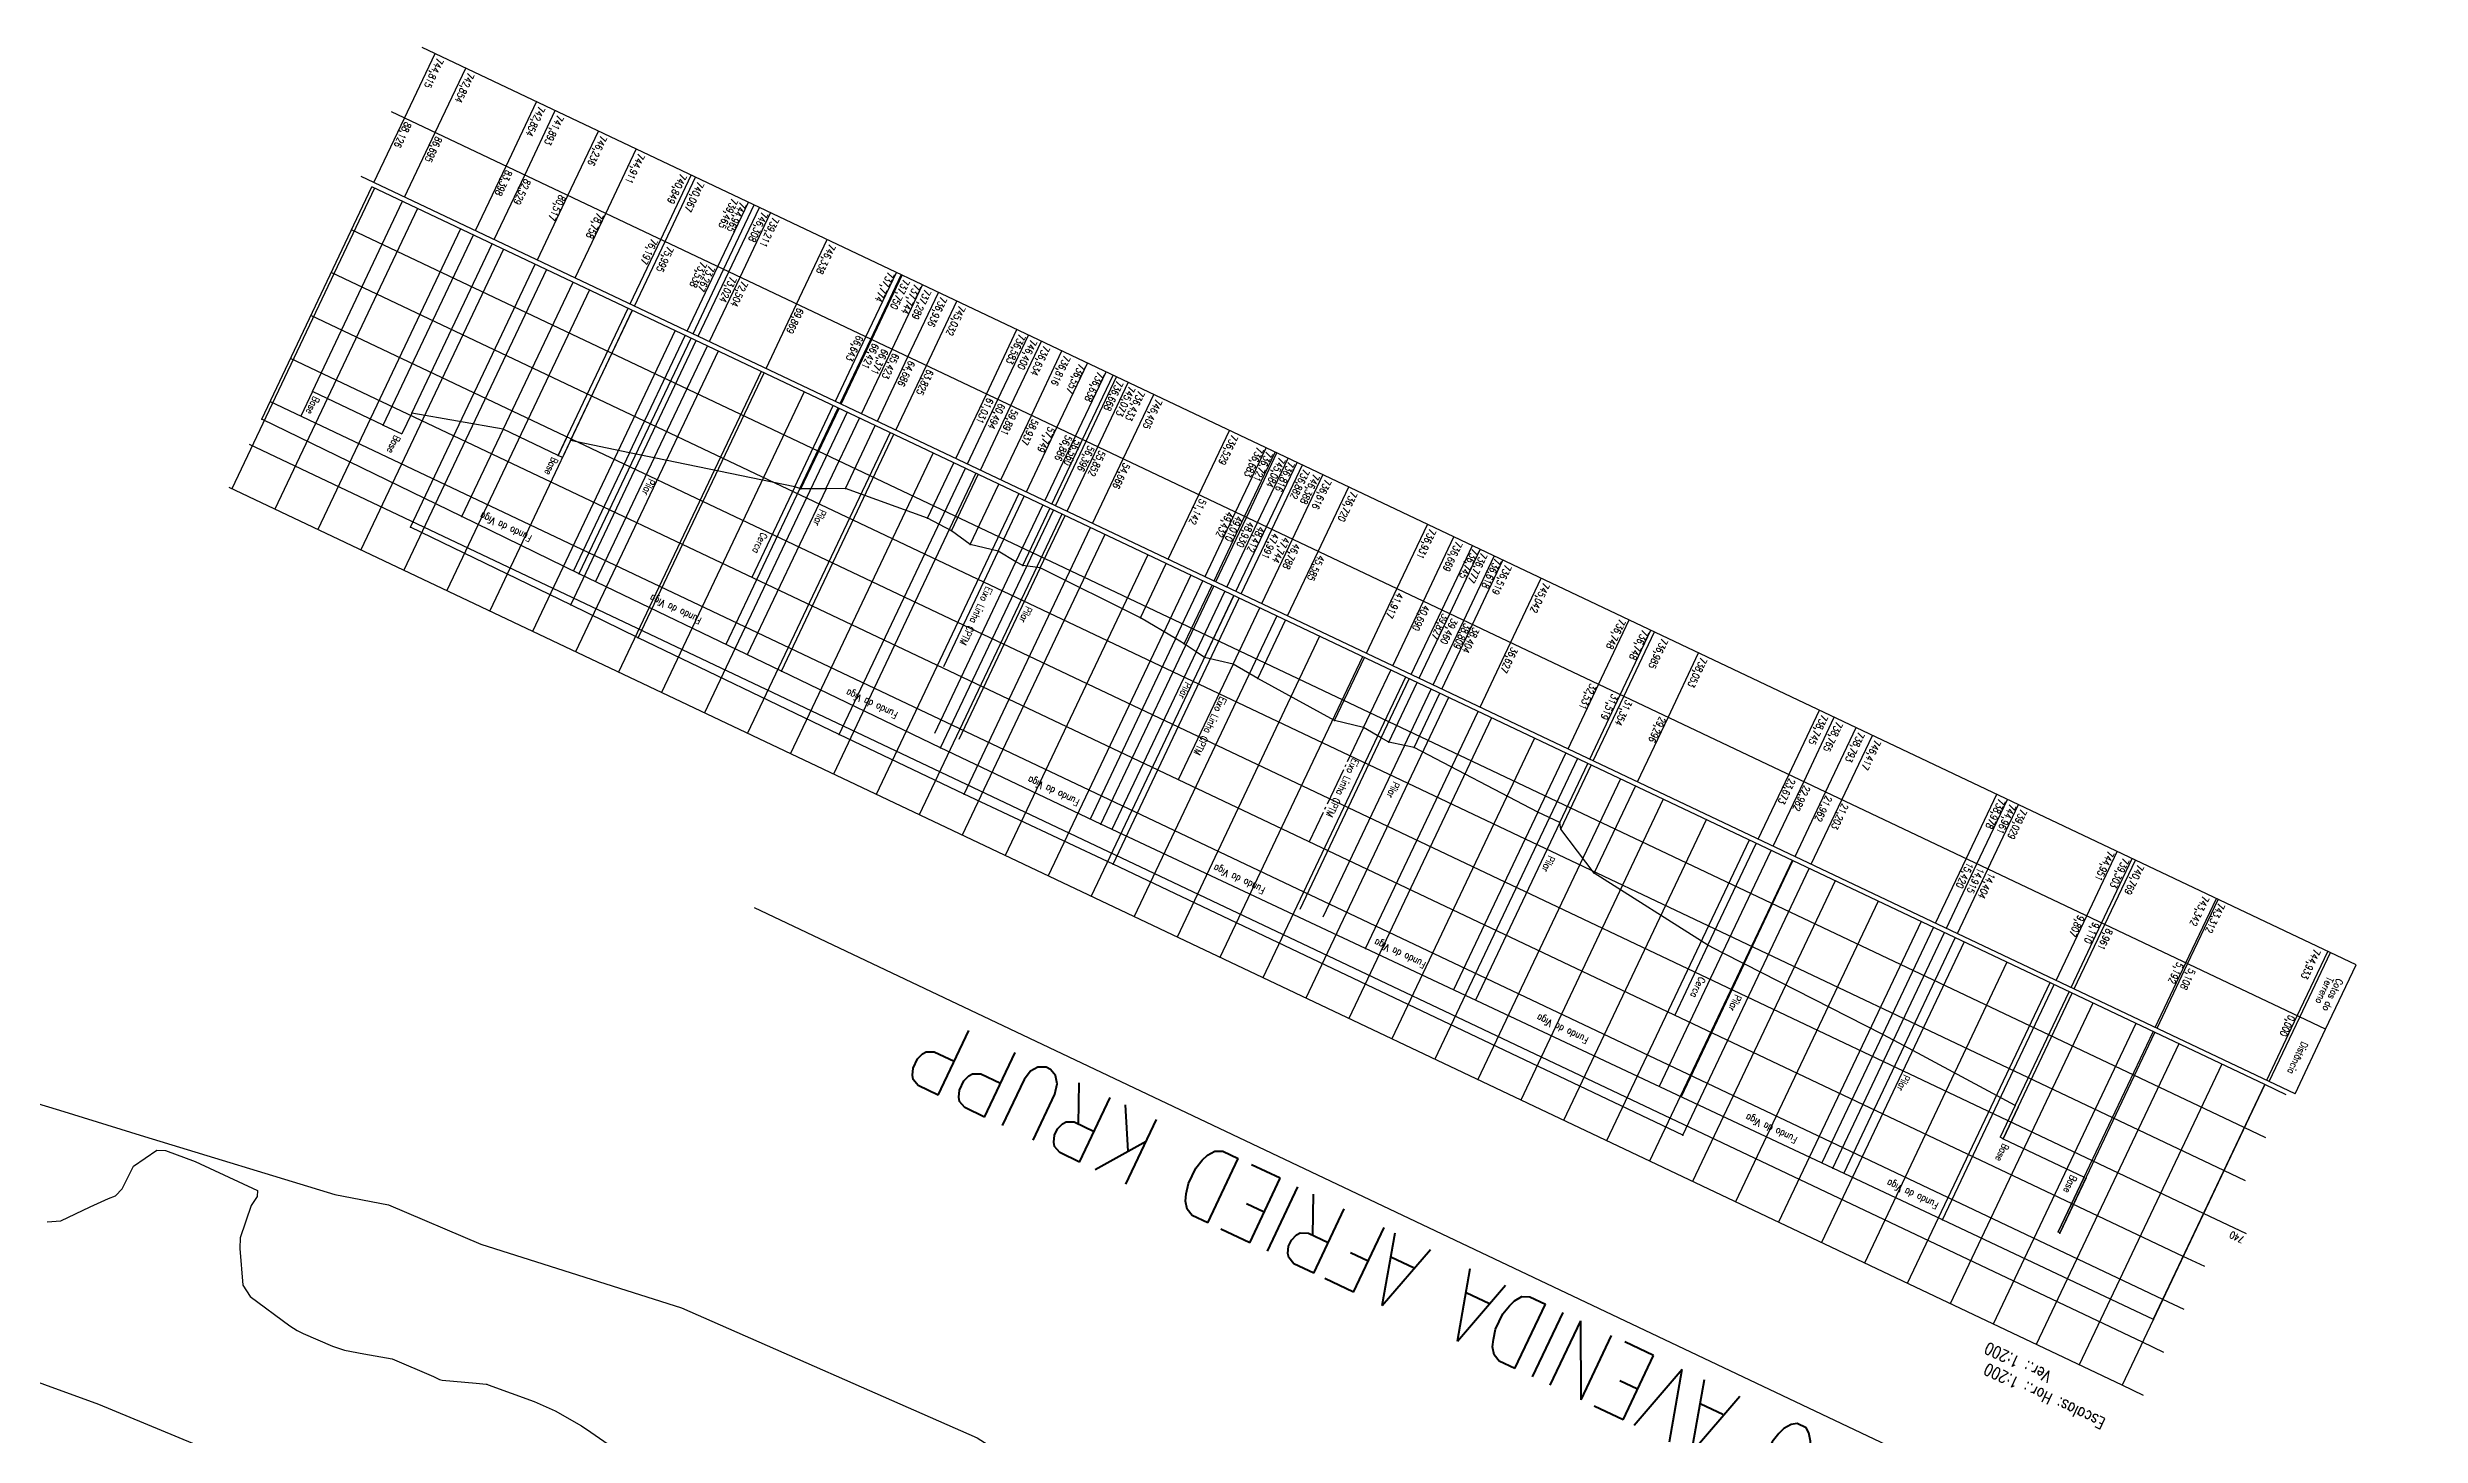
# Model space of a CAD drawing. Header units: metres. Extents: x 307586 to 320046, y 7427249 to 7434250.
# Drawn here: x 316677.3 to 316777.2, y 7433140 to 7433198.4 of the extents above; entities that cross this region are included whole.
import ezdxf

# ---------------------------------------------------------------- set-up
doc = ezdxf.new("R2010")
doc.units = ezdxf.units.M
doc.header["$MEASUREMENT"] = 0
for name, pattern in [('CERCA', [9.4, 8, -0.7, 0, -0.7]), ('CONTINUO', [0]), ('TRACEJADO', [8.7, 8, -0.7]), ('TRACO-PONTO', [1.88, 1.6, -0.14, 0, -0.14])]:
    doc.linetypes.add(name, pattern=pattern)
doc.layers.get('0').update_dxf_attribs({"color": 255})
for name, color, linetype in [('Area', 45, 'Continuous'), ('Curvas de Nivel 1m', 11, 'Continuous'), ('TEXTO', 45, 'Continuous'), ('TG', 45, 'Continuous'), ('Vias Primárias', 230, 'Continuous')]:
    doc.layers.add(name, color=color, linetype=linetype)
doc.styles.add('ROMANS', font='romans', dxfattribs={"height": 0.2})
doc.styles.get("Standard").update_dxf_attribs({"font": 'txt.shx'})

# ---------------------------------------------------------------- blocks, each defined once
blk = doc.blocks.new('SIMB_PONTO')
at = {"color": 0}
blk.add_point((0, 0), dxfattribs=at)
for tag in ['desc:', 'cota:', 'pto:']:
    blk.add_attdef(tag, (0, 0), '', height=1)
blk = doc.blocks.new('43A65A3BD582453D12CF50')
at = {"layer": 'TG', "color": 2, "linetype": 'CONTINUO', "flags": 128}
for points in [[(0.056, 166.7332), (1.056, 166.7332)], [(1.056, 152.7332), (1.056, 166.7332)], [(0.056, 164.7332), (1.056, 164.7332)], [(0.056, 162.7332), (1.056, 162.7332)], [(0.056, 160.7332), (1.056, 160.7332)], [(-0.944, 158.7332), (1.056, 158.7332)], [(0.056, 156.7332), (1.056, 156.7332)], [(0.056, 154.7332), (1.056, 154.7332)], [(0.056, 152.7332), (1.056, 152.7332)], [(1.056, 152.7332), (89.182, 152.7332)]]:
    blk.add_lwpolyline(points, dxfattribs=at)
at = {"layer": 'TG', "color": 1, "linetype": 'CONTINUO', "flags": 128}
for points in [[(1.056, 152.7332), (1.056, 166.7332)], [(1.056, 166.7332), (89.182, 166.7332)], [(3.056, 152.7332), (3.056, 166.7332)], [(5.056, 152.7332), (5.056, 166.7332)], [(7.056, 152.7332), (7.056, 166.7332)], [(9.056, 152.7332), (9.056, 166.7332)], [(11.056, 152.7332), (11.056, 166.7332)], [(13.056, 152.7332), (13.056, 166.7332)], [(15.056, 152.7332), (15.056, 166.7332)], [(17.056, 152.7332), (17.056, 166.7332)], [(19.056, 152.7332), (19.056, 166.7332)], [(21.056, 152.7332), (21.056, 166.7332)], [(23.056, 152.7332), (23.056, 166.7332)], [(25.056, 152.7332), (25.056, 166.7332)], [(27.056, 152.7332), (27.056, 166.7332)], [(29.056, 152.7332), (29.056, 166.7332)], [(31.056, 152.7332), (31.056, 166.7332)], [(33.056, 152.7332), (33.056, 166.7332)], [(35.056, 152.7332), (35.056, 166.7332)], [(37.056, 152.7332), (37.056, 166.7332)], [(39.056, 152.7332), (39.056, 166.7332)], [(41.056, 152.7332), (41.056, 166.7332)], [(43.056, 152.7332), (43.056, 166.7332)], [(45.056, 152.7332), (45.056, 166.7332)], [(47.056, 152.7332), (47.056, 166.7332)], [(49.056, 152.7332), (49.056, 166.7332)], [(51.056, 152.7332), (51.056, 166.7332)], [(53.056, 152.7332), (53.056, 166.7332)], [(55.056, 152.7332), (55.056, 166.7332)], [(57.056, 152.7332), (57.056, 166.7332)], [(59.056, 152.7332), (59.056, 166.7332)], [(61.056, 152.7332), (61.056, 166.7332)], [(63.056, 152.7332), (63.056, 166.7332)], [(65.056, 152.7332), (65.056, 166.7332)], [(67.056, 152.7332), (67.056, 166.7332)], [(69.056, 152.7332), (69.056, 166.7332)], [(71.056, 152.7332), (71.056, 166.7332)], [(73.056, 152.7332), (73.056, 166.7332)], [(75.056, 152.7332), (75.056, 166.7332)], [(77.056, 152.7332), (77.056, 166.7332)], [(79.056, 152.7332), (79.056, 166.7332)], [(81.056, 152.7332), (81.056, 166.7332)], [(83.056, 152.7332), (83.056, 166.7332)], [(85.056, 152.7332), (85.056, 166.7332)], [(87.056, 152.7332), (87.056, 166.7332)], [(89.056, 152.7332), (89.056, 166.7332)], [(1.056, 164.7332), (89.182, 164.7332)], [(22.259, 165.1499), (22.259, 152.7332)], [(48.8, 165.121), (48.8, 152.7332)], [(55.722, 165.1384), (55.722, 152.7332)], [(61.55, 165.1334), (61.55, 152.7332)], [(70.925, 165.0717), (70.925, 152.7332)], [(74.08, 165.0413), (74.08, 152.7332)], [(81.573, 164.9694), (81.573, 152.7332)], [(37.683, 163.7749), (37.683, 152.7332)], [(49.986, 163.8169), (49.986, 152.7332)], [(57.452, 163.8061), (57.452, 152.7332)], [(64.881, 163.7652), (64.881, 152.7332)], [(1.056, 163.6659), (1.056, 152.7332)], [(1.056, 162.7332), (89.182, 162.7332)], [(10.863, 163.6843), (10.863, 152.7332)], [(15.971, 163.6939), (15.971, 152.7332)], [(74.323, 163.6984), (74.323, 152.7332)], [(79.814, 163.6446), (79.814, 152.7332)], [(89.182, 163.5486), (89.182, 152.7332)], [(6.164, 162.0748), (6.164, 152.7332)], [(6.248, 162.0456), (6.248, 152.7332)], [(1.056, 160.7332), (89.182, 160.7332)], [(84.454, 161.5871), (84.454, 152.7332)], [(87.751, 161.5872), (87.751, 152.7332)], [(83.585, 160.6263), (83.585, 152.7332)], [(1.056, 158.7332), (89.182, 158.7332)], [(10.017, 159.5023), (10.017, 152.7332)], [(77.051, 158.8001), (77.051, 152.7332)], [(77.253, 159.5821), (77.253, 152.7332)], [(10.166, 158.0358), (10.166, 152.7332)], [(15.46, 157.7624), (15.46, 152.7332)], [(73.56, 157.9442), (73.56, 152.7332)], [(74.594, 158.1978), (74.594, 152.7332)], [(1.056, 156.7332), (89.182, 156.7332)], [(16.476, 157.7113), (16.476, 152.7332)], [(23.018, 157.5265), (23.018, 152.7332)], [(24.038, 157.4977), (24.038, 152.7332)], [(24.729, 157.4782), (24.729, 152.7332)], [(30.352, 156.7862), (30.352, 152.7332)], [(66.479, 156.0222), (66.479, 152.7332)], [(67.427, 156.4772), (67.427, 152.7332)], [(67.477, 156.4832), (67.477, 152.7332)], [(67.699, 156.5072), (67.699, 152.7332)], [(1.056, 154.7332), (89.182, 154.7332)], [(32.41, 155.7182), (32.41, 152.7332)], [(32.575, 155.4812), (32.575, 152.7332)], [(33.587, 155.4812), (33.587, 152.7332)], [(39.46, 155.2522), (39.46, 152.7332)], [(39.865, 155.3511), (39.865, 152.7332)], [(40.516, 155.5102), (40.516, 152.7332)], [(40.883, 155.478), (40.883, 152.7332)], [(41.746, 155.4022), (41.746, 152.7332)], [(42.973, 155.6642), (42.973, 152.7332)], [(46.641, 155.4532), (46.641, 152.7332)], [(47.844, 155.3492), (47.844, 152.7332)], [(49.047, 155.6152), (49.047, 152.7332)], [(49.468, 155.5487), (49.468, 152.7332)], [(50.066, 155.4542), (50.066, 152.7332)], [(50.488, 155.4162), (50.488, 152.7332)], [(52.198, 155.2622), (52.198, 152.7332)], [(56.908, 155.1662), (56.908, 152.7332)], [(57.616, 155.4012), (57.616, 152.7332)], [(57.942, 155.3708), (57.942, 152.7332)], [(58.805, 155.2902), (58.805, 152.7332)], [(59.993, 155.5492), (59.993, 152.7332)], [(60.947, 155.3672), (60.947, 152.7332)], [(62.087, 155.3162), (62.087, 152.7332)], [(65.742, 155.6692), (65.742, 152.7332)]]:
    blk.add_lwpolyline(points, dxfattribs=at)
at = {"layer": 'TG', "color": 3, "linetype": 'CONTINUO', "flags": 128}
for points in [[(6.164, 162.0748), (6.248, 162.0456)], [(74.594, 158.1978), (77.051, 158.8001)], [(10.166, 158.0358), (15.46, 157.7624)], [(67.699, 156.5072), (73.56, 157.9442)], [(73.56, 157.9442), (74.594, 158.1978)], [(16.476, 157.7113), (23.018, 157.5265)], [(23.018, 157.5265), (24.038, 157.4977)], [(24.038, 157.4977), (24.729, 157.4782)], [(24.729, 157.4782), (30.352, 156.7862)], [(30.352, 156.7862), (32.41, 155.7182)], [(65.742, 155.6692), (66.479, 156.0222)], [(66.479, 156.0222), (67.427, 156.4772)], [(67.427, 156.4772), (67.477, 156.4832)], [(67.477, 156.4832), (67.699, 156.5072)], [(32.41, 155.7182), (32.575, 155.4812)], [(32.575, 155.4812), (33.587, 155.4812)], [(33.587, 155.4812), (39.46, 155.2522)], [(39.46, 155.2522), (39.865, 155.3511)], [(39.865, 155.3511), (40.516, 155.5102)], [(40.516, 155.5102), (40.883, 155.478)], [(40.883, 155.478), (41.746, 155.4022)], [(41.746, 155.4022), (42.973, 155.6642)], [(42.973, 155.6642), (46.641, 155.4532)], [(46.641, 155.4532), (47.844, 155.3492)], [(47.844, 155.3492), (49.047, 155.6152)], [(49.047, 155.6152), (49.468, 155.5487)], [(49.468, 155.5487), (50.066, 155.4542)], [(50.066, 155.4542), (50.488, 155.4162)], [(50.488, 155.4162), (52.198, 155.2622)], [(52.198, 155.2622), (56.908, 155.1662)], [(57.616, 155.4012), (57.942, 155.3708)], [(57.942, 155.3708), (58.805, 155.2902)], [(58.805, 155.2902), (59.993, 155.5492)], [(59.993, 155.5492), (60.947, 155.3672)], [(60.947, 155.3672), (62.087, 155.3162)], [(62.087, 155.3162), (65.742, 155.6692)]]:
    blk.add_lwpolyline(points, dxfattribs=at)
at = {"layer": 'TG', "color": 4, "linetype": 'CONTINUO', "flags": 128}
blk.add_lwpolyline([(84.454, 161.5871), (87.751, 161.5872)], dxfattribs=at)
at = {"layer": 'TG', "color": 2, "style": 'ROMANS', "width": 0.8}
blk.add_text('740', height=0.3, dxfattribs=at).set_placement((-0.944, 158.8895))

msp = doc.modelspace()

# ---------------------------------------------------------------- linework, layer by layer
at = {"layer": 'Area'}
msp.add_polyline3d([(316672.927, 7433155.165, 734.257), (316677.847, 7433153.68, 740.217), (316681.42, 7433152.573, 740.467), (316689.423, 7433150.129, 738.925), (316691.681, 7433149.698, 739.717), (316695.571, 7433148.047, 736.178), (316704.011, 7433145.365, 746.188), (316716.45, 7433139.906, 747.982), (316719.108, 7433138.203, 746.963), (316722.786, 7433136.315, 739.641), (316735.797, 7433129.654, 736.612), (316738.378, 7433128.238, 737.131), (316744.779, 7433125.369, 739.789), (316746.422, 7433124.766, 736.739), (316753.86, 7433121.893, 738.828), (316755.508, 7433121.36, 735.659), (316762.317, 7433118.033, 740.562), (316763.962, 7433117.012, 738.752), (316769.428, 7433114.589, 734.131), (316774.598, 7433112.039, 734.711), (316780.124, 7433109.551, 734.441)], dxfattribs=at)
at = {"layer": 'Curvas de Nivel 1m', "elevation": 734, "flags": 128}
msp.add_lwpolyline([(316677.331, 7433148.983), (316677.899, 7433149.029), (316679.135, 7433149.621), (316679.909, 7433149.968), (316680.203, 7433150.084), (316680.485, 7433150.374), (316680.963, 7433151.334), (316681.938, 7433152.006), (316682.303, 7433151.991), (316683.558, 7433151.526), (316686.177, 7433150.307), (316686.164, 7433150.053), (316685.906, 7433149.667), (316685.444, 7433148.317), (316685.428, 7433147.857), (316685.552, 7433146.315), (316685.866, 7433145.84), (316687.53, 7433144.611), (316687.845, 7433144.416), (316688.092, 7433144.286), (316689.323, 7433143.753), (316689.836, 7433143.594), (316690.646, 7433143.44), (316691.833, 7433143.223), (316693.572, 7433142.476), (316693.824, 7433142.357), (316693.937, 7433142.331), (316695.373, 7433142.197), (316695.789, 7433142.157), (316695.823, 7433142.154), (316695.877, 7433142.135), (316697.815, 7433141.426), (316698.689, 7433141.034), (316699.806, 7433140.402), (316700.195, 7433140.136), (316701.787, 7433139.029)], dxfattribs=at)
at = {"layer": 'TEXTO'}
msp.add_line((316764.977, 7433134.728), (316707.078, 7433162.19), dxfattribs=at)
at = {"layer": 'TG', "linetype": 'CONTINUO', "flags": 128}
for points in [[(316692.356, 7433195.417), (316693.642, 7433198.127)], [(316774.458, 7433159.795), (316693.099, 7433198.385)], [(316693.649, 7433194.804), (316694.935, 7433197.514)], [(316773.172, 7433157.085), (316691.814, 7433195.674)], [(316696.628, 7433193.391), (316697.913, 7433196.101)], [(316697.413, 7433193.018), (316698.699, 7433195.729)], [(316691.07, 7433192.706), (316692.356, 7433195.417)], [(316692.363, 7433192.093), (316693.649, 7433194.804)], [(316699.231, 7433192.156), (316700.516, 7433194.867)], [(316700.82, 7433191.402), (316702.106, 7433194.113)], [(316771.886, 7433154.374), (316690.528, 7433192.963)], [(316695.342, 7433190.68), (316696.628, 7433193.391)], [(316696.127, 7433190.308), (316697.413, 7433193.018)], [(316703.134, 7433190.305), (316704.42, 7433193.015)], [(316703.317, 7433190.218), (316704.602, 7433192.929)], [(316697.945, 7433189.445), (316699.231, 7433192.156)], [(316705.536, 7433189.165), (316706.822, 7433191.876)], [(316705.781, 7433189.049), (316707.067, 7433191.76)], [(316706.001, 7433188.945), (316707.287, 7433191.655)], [(316699.534, 7433188.692), (316700.82, 7433191.402)], [(316706.471, 7433188.722), (316707.756, 7433191.433)], [(316701.848, 7433187.594), (316703.134, 7433190.305)], [(316702.031, 7433187.508), (316703.317, 7433190.218)], [(316708.851, 7433187.593), (316710.137, 7433190.303)], [(316704.251, 7433186.455), (316705.536, 7433189.165)], [(316704.496, 7433186.338), (316705.781, 7433189.049)], [(316704.715, 7433186.234), (316706.001, 7433188.945)], [(316705.185, 7433186.011), (316706.471, 7433188.722)], [(316711.766, 7433186.21), (316713.052, 7433188.921)], [(316711.967, 7433186.115), (316713.252, 7433188.826)], [(316712.012, 7433186.094), (316713.298, 7433188.804)], [(316712.869, 7433185.687), (316714.154, 7433188.398)], [(316713.534, 7433185.372), (316714.82, 7433188.082)], [(316714.312, 7433185.003), (316715.598, 7433187.713)], [(316707.566, 7433184.882), (316708.851, 7433187.593)], [(316710.481, 7433183.5), (316711.766, 7433186.21)], [(316710.681, 7433183.405), (316711.967, 7433186.115)], [(316710.726, 7433183.383), (316712.012, 7433186.094)], [(316711.583, 7433182.977), (316712.869, 7433185.687)], [(316716.837, 7433183.805), (316718.122, 7433186.516)], [(316717.322, 7433183.575), (316718.608, 7433186.286)], [(316717.867, 7433183.317), (316719.152, 7433186.027)], [(316712.249, 7433182.661), (316713.534, 7433185.372)], [(316713.027, 7433182.292), (316714.312, 7433185.003)], [(316718.729, 7433182.908), (316720.014, 7433185.618)], [(316719.802, 7433182.399), (316721.088, 7433185.109)], [(316720.582, 7433182.029), (316721.867, 7433184.739)], [(316688.483, 7433183.913), (316687.992, 7433182.877)], [(316715.551, 7433181.095), (316716.837, 7433183.805)], [(316720.876, 7433181.889), (316722.162, 7433184.6)], [(316721.025, 7433181.819), (316722.31, 7433184.529)], [(316721.516, 7433181.586), (316722.802, 7433184.296)], [(316722.588, 7433181.078), (316723.873, 7433183.788)], [(316765.923, 7433144.881), (316757.054, 7433149.067), (316752.435, 7433151.248), (316732.783, 7433160.479), (316721.649, 7433165.714), (316714.908, 7433168.923), (316708.213, 7433172.144), (316699.711, 7433176.25), (316694.773, 7433178.652), (316686.35, 7433182.754)], [(316692.659, 7433182.995), (316692.247, 7433182.127)], [(316696.514, 7433182.323), (316692.659, 7433182.995)], [(316716.036, 7433180.865), (316717.322, 7433183.575)], [(316716.581, 7433180.606), (316717.867, 7433183.317)], [(316717.443, 7433180.197), (316718.729, 7433182.908)], [(316691.462, 7433182.5), (316692.247, 7433182.127)], [(316698.828, 7433181.225), (316696.514, 7433182.323)], [(316699.163, 7433181.932), (316698.828, 7433181.225)], [(316699.345, 7433181.845), (316699.01, 7433181.139)], [(316718.516, 7433179.688), (316719.802, 7433182.399)], [(316719.296, 7433179.318), (316720.582, 7433182.029)], [(316719.591, 7433179.179), (316720.876, 7433181.889)], [(316719.739, 7433179.108), (316721.025, 7433181.819)], [(316725.772, 7433179.567), (316727.057, 7433182.278)], [(316699.01, 7433181.139), (316698.828, 7433181.225)], [(316720.23, 7433178.875), (316721.516, 7433181.586)], [(316721.302, 7433178.367), (316722.588, 7433181.078)], [(316727.317, 7433178.834), (316728.602, 7433181.545)], [(316727.698, 7433178.654), (316728.984, 7433181.364)], [(316727.77, 7433178.619), (316729.056, 7433181.33)], [(316728.238, 7433178.397), (316729.524, 7433181.108)], [(316728.619, 7433178.217), (316729.904, 7433180.927)], [(316728.842, 7433178.111), (316730.127, 7433180.822)], [(316708.988, 7433179.836), (316705.876, 7433173.273)], [(316710.088, 7433179.825), (316706.774, 7433172.839)], [(316729.706, 7433177.701), (316730.991, 7433180.412)], [(316730.792, 7433177.186), (316732.078, 7433179.896)], [(316724.486, 7433176.857), (316725.772, 7433179.567)], [(316726.031, 7433176.124), (316727.317, 7433178.834)], [(316726.412, 7433175.943), (316727.698, 7433178.654)], [(316746.129, 7433152.627), (316722.162, 7433164.027), (316715.9, 7433166.978), (316710.636, 7433169.48), (316702.192, 7433173.553), (316699.355, 7433174.933), (316692.616, 7433178.209)], [(316726.485, 7433175.909), (316727.77, 7433178.619)], [(316726.953, 7433175.687), (316728.238, 7433178.397)], [(316727.333, 7433175.506), (316728.619, 7433178.217)], [(316727.556, 7433175.401), (316728.842, 7433178.111)], [(316728.42, 7433174.991), (316729.706, 7433177.701)], [(316734.107, 7433175.614), (316735.392, 7433178.324)], [(316735.215, 7433175.088), (316736.501, 7433177.799)], [(316729.507, 7433174.475), (316730.792, 7433177.186)], [(316735.995, 7433174.718), (316737.281, 7433177.429)], [(316736.327, 7433174.561), (316737.612, 7433177.272)], [(316736.915, 7433174.282), (316738.2, 7433176.993)], [(316737.281, 7433174.108), (316738.566, 7433176.819)], [(316719.102, 7433176.496), (316718.362, 7433176.587)], [(316738.886, 7433173.347), (316740.172, 7433176.057)], [(316732.821, 7433172.903), (316734.107, 7433175.614)], [(316733.93, 7433172.378), (316735.215, 7433175.088)], [(316734.709, 7433172.008), (316735.995, 7433174.718)], [(316735.041, 7433171.85), (316736.327, 7433174.561)], [(316735.629, 7433171.571), (316736.915, 7433174.282)], [(316735.995, 7433171.398), (316737.281, 7433174.108)], [(316742.587, 7433171.592), (316743.873, 7433174.302)], [(316743.501, 7433171.158), (316744.787, 7433173.868)], [(316743.65, 7433171.087), (316744.936, 7433173.798)], [(316724.779, 7433173.485), (316721.195, 7433165.929)], [(316725.66, 7433172.962), (316722.118, 7433165.493)], [(316737.601, 7433170.636), (316738.886, 7433173.347)], [(316745.51, 7433170.205), (316746.796, 7433172.916)], [(316741.301, 7433168.881), (316742.587, 7433171.592)], [(316742.216, 7433168.447), (316743.501, 7433171.158)], [(316742.365, 7433168.377), (316743.65, 7433171.087)], [(316744.224, 7433167.495), (316745.51, 7433170.205)], [(316750.59, 7433167.795), (316751.876, 7433170.506)], [(316751.215, 7433167.499), (316752.5, 7433170.21)], [(316752.136, 7433167.062), (316753.422, 7433169.773)], [(316752.822, 7433166.737), (316754.108, 7433169.447)], [(316749.305, 7433165.085), (316750.59, 7433167.795)], [(316749.929, 7433164.789), (316751.215, 7433167.499)], [(316750.851, 7433164.352), (316752.136, 7433167.062)], [(316751.536, 7433164.026), (316752.822, 7433166.737)], [(316758.047, 7433164.259), (316759.333, 7433166.969)], [(316758.503, 7433164.042), (316759.789, 7433166.753)], [(316740.038, 7433166.217), (316736.49, 7433158.738)], [(316740.952, 7433165.784), (316737.406, 7433158.307)], [(316758.965, 7433163.823), (316760.251, 7433166.534)], [(316756.761, 7433161.548), (316758.047, 7433164.259)], [(316757.218, 7433161.332), (316758.503, 7433164.042)], [(316757.679, 7433161.113), (316758.965, 7433163.823)], [(316763.119, 7433161.853), (316764.404, 7433164.564)], [(316763.748, 7433161.554), (316765.034, 7433164.265)], [(316763.883, 7433161.491), (316765.169, 7433164.201)], [(316761.833, 7433159.143), (316763.119, 7433161.853)], [(316767.288, 7433159.875), (316768.574, 7433162.586)], [(316767.364, 7433159.839), (316768.65, 7433162.55)], [(316762.463, 7433158.844), (316763.748, 7433161.554)], [(316762.597, 7433158.78), (316763.883, 7433161.491)], [(316766.003, 7433157.165), (316767.288, 7433159.875)], [(316766.079, 7433157.129), (316767.364, 7433159.839)], [(316771.979, 7433157.65), (316773.265, 7433160.361)], [(316772.088, 7433157.599), (316773.373, 7433160.309)], [(316773.172, 7433157.085), (316774.458, 7433159.795)], [(316754.542, 7433156.87), (316751.978, 7433151.462)], [(316755.438, 7433156.388), (316754.542, 7433156.87)], [(316770.694, 7433154.94), (316771.979, 7433157.65)], [(316770.802, 7433154.888), (316772.088, 7433157.599)], [(316771.886, 7433154.374), (316773.172, 7433157.085)], [(316755.438, 7433156.388), (316752.897, 7433151.03)], [(316760.104, 7433153.872), (316759.476, 7433152.547)], [(316760.239, 7433153.808), (316759.611, 7433152.483)], [(316759.611, 7433152.483), (316759.476, 7433152.547)], [(316759.611, 7433152.483), (316763.016, 7433150.868)], [(316763.016, 7433150.868), (316761.926, 7433148.57)], [(316763.092, 7433150.832), (316761.989, 7433148.508)]]:
    msp.add_lwpolyline(points, dxfattribs=at)
at = {"layer": 'TG', "linetype": 'TRACEJADO', "flags": 128}
for points in [[(316701.823, 7433181.337), (316699.467, 7433176.369)], [(316702.866, 7433181.123), (316700.398, 7433175.919)], [(316718.08, 7433176.755), (316714.466, 7433169.136)], [(316717.335, 7433177.197), (316715.028, 7433172.333)], [(316719.102, 7433176.496), (316715.399, 7433168.689)], [(316727.213, 7433172.447), (316724.906, 7433167.582)], [(316733.447, 7433169.347), (316729.887, 7433161.841)], [(316734.421, 7433169.025), (316730.808, 7433161.408)], [(316747.801, 7433160.303), (316745.133, 7433154.678)], [(316748.711, 7433159.84), (316746.056, 7433154.244)]]:
    msp.add_lwpolyline(points, dxfattribs=at)
at = {"layer": 'TG', "linetype": 'CERCA', "flags": 128}
for points in [[(316708.777, 7433179.909), (316706.966, 7433176.091)], [(316747.186, 7433160.617), (316745.791, 7433157.676)]]:
    msp.add_lwpolyline(points, dxfattribs=at)
at = {"layer": 'TG', "linetype": 'TRACO-PONTO', "flags": 128}
msp.add_lwpolyline([(316732.7, 7433169.785), (316730.415, 7433164.969)], dxfattribs=at)
at = {"layer": 'Vias Primárias', "elevation": 734.414}
msp.add_lwpolyline([(316352.56, 7433166.639), (316378.58, 7433170.981), (316402.939, 7433174.361), (316426.989, 7433176.921), (316453.641, 7433178.83), (316484.063, 7433179.7), (316511.583, 7433178.659), (316523.933, 7433177.843), (316543.984, 7433174.573), (316569.571, 7433169.66), (316602.954, 7433162.825), (316632.982, 7433155.875), (316655.098, 7433150.186), (316679.483, 7433141.311), (316692.672, 7433135.854), (316709.555, 7433127.6), (316724.616, 7433119.381), (316736.772, 7433112.026), (316749.712, 7433103.798), (316769.904, 7433090.117), (316785.338, 7433079.212), (316813.392, 7433057.447)], dxfattribs=at)
msp.add_lwpolyline([(316352.56, 7433166.639), (316378.58, 7433170.981), (316402.939, 7433174.361), (316426.989, 7433176.921), (316453.641, 7433178.83), (316484.063, 7433179.7), (316511.583, 7433178.659), (316523.933, 7433177.843), (316543.984, 7433174.573), (316569.571, 7433169.66), (316602.954, 7433162.825), (316632.982, 7433155.875), (316655.098, 7433150.186), (316679.483, 7433141.311), (316692.672, 7433135.854), (316709.555, 7433127.6), (316724.616, 7433119.381), (316736.772, 7433112.026), (316749.712, 7433103.798), (316769.904, 7433090.117), (316785.338, 7433079.212), (316813.392, 7433057.447)], dxfattribs=at)

# ---------------------------------------------------------------- block references
at = {"layer": 'TG', "rotation": 154.6243553620878}
msp.add_blockref('43A65A3BD582453D12CF50', (316837.016, 7433292.304), dxfattribs=at)
at = {"layer": 'TG', "xscale": 0.2, "yscale": 0.2, "zscale": 0.2, "rotation": 154.6243553620878}
for p in [(316688.483, 7433183.913), (316686.35, 7433182.754), (316692.659, 7433182.995), (316691.462, 7433182.5), (316696.514, 7433182.323), (316696.514, 7433182.323), (316699.345, 7433181.845), (316698.828, 7433181.225), (316701.823, 7433181.337), (316702.866, 7433181.123), (316708.777, 7433179.909), (316708.988, 7433179.836), (316709.036, 7433179.82), (316710.088, 7433179.825), (316710.905, 7433179.828), (316694.773, 7433178.652), (316692.616, 7433178.209), (316714.358, 7433178.58), (316715.367, 7433178.046), (316716.151, 7433177.472), (316717.335, 7433177.197), (316718.08, 7433176.755), (316699.711, 7433176.25), (316718.362, 7433176.587), (316719.102, 7433176.496), (316699.355, 7433174.933), (316723.316, 7433174.391), (316702.192, 7433173.553), (316724.795, 7433173.519), (316725.16, 7433173.304), (316725.66, 7433172.962), (316726.012, 7433172.722), (316708.213, 7433172.144), (316727.213, 7433172.447), (316728.255, 7433171.837), (316731.479, 7433170.074), (316732.7, 7433169.785), (316710.636, 7433169.48), (316714.908, 7433168.923), (316733.447, 7433169.347), (316733.765, 7433169.161), (316734.421, 7433169.025), (316734.83, 7433168.941), (316715.9, 7433166.978), (316721.649, 7433165.714), (316740.038, 7433166.217), (316740.952, 7433165.784), (316741, 7433165.499), (316722.162, 7433164.027), (316742.402, 7433163.652), (316732.783, 7433160.479), (316747.186, 7433160.617), (316747.801, 7433160.303), (316748.711, 7433159.84), (316754.542, 7433156.87), (316755.438, 7433156.388), (316760.104, 7433153.872), (316746.129, 7433152.627), (316759.611, 7433152.483), (316752.435, 7433151.248), (316757.054, 7433149.067), (316761.926, 7433148.57), (316761.989, 7433148.508), (316765.923, 7433144.881)]:
    msp.add_blockref('SIMB_PONTO', p, dxfattribs=at)

# ---------------------------------------------------------------- texts
at = {"layer": 'TG', "style": 'ROMANS', "width": 0.8}
for s, height, rotation, p in [('744,815', 0.3, 244.62436, (316693.74, 7433197.97)), ('742,854', 0.3, 244.62436, (316695.033, 7433197.357)), ('742,854', 0.3, 244.62436, (316698.012, 7433195.944)), ('88,126', 0.3, 244.62436, (316692.388, 7433195.281)), ('741,893', 0.3, 244.62436, (316698.797, 7433195.571)), ('746,236', 0.3, 244.62436, (316700.615, 7433194.709)), ('86,695', 0.3, 244.62436, (316693.681, 7433194.668)), ('744,911', 0.3, 244.62436, (316702.204, 7433193.955)), ('83,398', 0.3, 244.62436, (316696.629, 7433193.254)), ('82,529', 0.3, 244.62436, (316697.414, 7433192.882)), ('740,849', 0.3, 244.62436, (316703.97, 7433193.104)), ('740,067', 0.3, 244.62436, (316704.7, 7433192.771)), ('80,517', 0.3, 244.62436, (316698.877, 7433192.213)), ('739,465', 0.3, 244.62436, (316706.128, 7433192.062)), ('744,965', 0.3, 244.62436, (316706.478, 7433191.914)), ('78,758', 0.3, 244.62436, (316700.467, 7433191.459)), ('746,308', 0.3, 244.62436, (316707.385, 7433191.498)), ('739,211', 0.3, 244.62436, (316707.855, 7433191.275)), ('76,197', 0.3, 244.62436, (316702.754, 7433190.372)), ('75,995', 0.3, 244.62436, (316703.421, 7433190.044)), ('746,338', 0.3, 244.62436, (316710.235, 7433190.146)), ('73,538', 0.3, 244.62436, (316704.824, 7433189.399)), ('73,267', 0.3, 244.62436, (316705.16, 7433189.233)), ('73,024', 0.3, 244.62436, (316706.066, 7433188.774)), ('737,774', 0.3, 244.62436, (316712.701, 7433188.975)), ('72,504', 0.3, 244.62436, (316706.544, 7433188.584)), ('737,750', 0.3, 244.62436, (316713.351, 7433188.668)), ('737,744', 0.3, 244.62436, (316713.812, 7433188.462)), ('737,289', 0.3, 244.62436, (316714.252, 7433188.241)), ('736,936', 0.3, 244.62436, (316714.918, 7433187.925)), ('69,869', 0.3, 244.62436, (316708.892, 7433187.458)), ('745,032', 0.3, 244.62436, (316715.696, 7433187.556)), ('66,643', 0.3, 244.62436, (316711.392, 7433186.3)), ('66,421', 0.3, 244.62436, (316712.061, 7433185.97)), ('66,371', 0.3, 244.62436, (316712.452, 7433185.731)), ('736,583', 0.3, 244.62436, (316718.221, 7433186.358)), ('746,400', 0.3, 244.62436, (316718.706, 7433186.128)), ('736,634', 0.3, 244.62436, (316719.251, 7433185.87)), ('65,423', 0.3, 244.62436, (316712.909, 7433185.553)), ('64,686', 0.3, 244.62436, (316713.575, 7433185.238)), ('63,825', 0.3, 244.62436, (316714.353, 7433184.869)), ('736,816', 0.3, 244.62436, (316720.113, 7433185.461)), ('736,557', 0.3, 244.62436, (316720.743, 7433185.12)), ('736,638', 0.3, 244.62436, (316721.528, 7433184.776)), ('Base', 0.3, 244.62436, (316688.533, 7433183.74, 741.361)), ('736,668', 0.3, 244.62436, (316722.33, 7433184.396)), ('745,073', 0.3, 244.62436, (316722.841, 7433184.165)), ('736,433', 0.3, 244.62436, (316723.237, 7433183.977)), ('61,031', 0.3, 244.62436, (316716.877, 7433183.671)), ('60,494', 0.3, 244.62436, (316717.363, 7433183.441)), ('59,891', 0.3, 244.62436, (316717.907, 7433183.183)), ('58,937', 0.3, 244.62436, (316718.769, 7433182.774)), ('746,405', 0.3, 244.62436, (316723.972, 7433183.631)), ('Base', 0.3, 244.62436, (316691.937, 7433182.096, 741.361)), ('57,749', 0.3, 244.62436, (316719.449, 7433182.456)), ('56,886', 0.3, 244.62436, (316720.178, 7433182.102)), ('56,560', 0.3, 244.62436, (316720.56, 7433181.899)), ('736,529', 0.3, 244.62436, (316727.156, 7433182.121)), ('Base', 0.3, 244.62436, (316698.564, 7433181.18, 741.361)), ('56,396', 0.3, 244.62436, (316721.125, 7433181.66)), ('55,852', 0.3, 244.62436, (316721.587, 7433181.455)), ('54,666', 0.3, 244.62436, (316722.614, 7433180.931)), ('736,683', 0.3, 244.62436, (316728.233, 7433181.602)), ('736,721', 0.3, 244.62436, (316728.614, 7433181.421)), ('745,084', 0.3, 244.62436, (316729.154, 7433181.173)), ('736,816', 0.3, 244.62436, (316729.543, 7433180.996)), ('Pilar', 0.3, 244.62436, (316702.639, 7433180.275, 740.408)), ('736,882', 0.3, 244.62436, (316730.175, 7433180.683)), ('746,388', 0.3, 244.62436, (316730.593, 7433180.471)), ('736,616', 0.3, 244.62436, (316731.09, 7433180.255)), ('736,720', 0.3, 244.62436, (316732.176, 7433179.739)), ('Fundo da Viga', 0.3, 154.74972, (316697.734, 7433177.839, 741.631)), ('Pilar', 0.3, 244.62436, (316709.837, 7433178.986, 740.408)), ('51,142', 0.3, 244.62436, (316725.824, 7433179.426)), ('49,432', 0.3, 244.62436, (316726.963, 7433178.891)), ('Cerca', 0.3, 244.62436, (316707.371, 7433178.009, 740.528)), ('49,010', 0.3, 244.62436, (316727.345, 7433178.711)), ('48,930', 0.3, 244.62436, (316727.834, 7433178.465)), ('48,412', 0.3, 244.62436, (316728.275, 7433178.26)), ('47,991', 0.3, 244.62436, (316728.883, 7433177.987)), ('47,744', 0.3, 244.62436, (316729.324, 7433177.811)), ('736,931', 0.3, 244.62436, (316735.491, 7433178.167)), ('46,788', 0.3, 244.62436, (316729.771, 7433177.553)), ('45,585', 0.3, 244.62436, (316730.797, 7433177.057)), ('736,669', 0.3, 244.62436, (316736.599, 7433177.641)), ('736,745', 0.3, 244.62436, (316737.283, 7433177.328)), ('736,777', 0.3, 244.62436, (316737.648, 7433177.161)), ('736,618', 0.3, 244.62436, (316738.231, 7433176.919)), ('Eixo Linha CPTM', 0.3, 244.62436, (316716.835, 7433175.74, 739.235)), ('736,519', 0.3, 244.62436, (316738.665, 7433176.662)), ('745,042', 0.3, 244.62436, (316740.27, 7433175.9)), ('Fundo da Viga', 0.3, 154.74972, (316704.875, 7433174.379, 741.631)), ('Pilar', 0.3, 244.62436, (316718.507, 7433174.911, 740.408)), ('41,917', 0.3, 244.62436, (316734.112, 7433175.485)), ('40,690', 0.3, 244.62436, (316735.22, 7433174.959)), ('39,827', 0.3, 244.62436, (316736.023, 7433174.594)), ('39,460', 0.3, 244.62436, (316736.402, 7433174.395)), ('38,809', 0.3, 244.62436, (316736.946, 7433174.19)), ('38,404', 0.3, 244.62436, (316737.312, 7433174.017)), ('736,748', 0.3, 244.62436, (316743.468, 7433174.368)), ('736,748', 0.3, 244.62436, (316744.437, 7433173.921)), ('36,627', 0.3, 244.62436, (316738.929, 7433173.186)), ('736,985', 0.3, 244.62436, (316745.245, 7433173.553)), ('738,053', 0.3, 244.62436, (316746.894, 7433172.758)), ('Pilar', 0.3, 244.62436, (316725.21, 7433171.717, 740.408)), ('Fundo da Viga', 0.3, 154.74972, (316713.128, 7433170.4, 741.631)), ('Eixo Linha CPTM', 0.3, 244.62436, (316726.68, 7433171.109, 739.235)), ('32,531', 0.3, 244.62436, (316742.234, 7433171.649)), ('31,519', 0.3, 244.62436, (316743.148, 7433171.215)), ('31,354', 0.3, 244.62436, (316743.737, 7433170.969)), ('29,296', 0.3, 244.62436, (316745.156, 7433170.262)), ('738,745', 0.3, 244.62436, (316751.974, 7433170.349)), ('738,765', 0.3, 244.62436, (316752.599, 7433170.053)), ('738,793', 0.3, 244.62436, (316753.52, 7433169.615)), ('746,417', 0.3, 244.62436, (316754.206, 7433169.29)), ('Fundo da Viga', 0.3, 154.74972, (316720.778, 7433166.73, 741.631)), ('Eixo Linha CPTM', 0.3, 244.62436, (316732.247, 7433168.507, 739.235)), ('Pilar', 0.3, 244.62436, (316733.963, 7433167.533, 740.408)), ('23,673', 0.3, 244.62436, (316750.606, 7433167.668)), ('22,982', 0.3, 244.62436, (316751.231, 7433167.372)), ('21,962', 0.3, 244.62436, (316752.152, 7433166.935)), ('738,978', 0.3, 244.62436, (316759.431, 7433166.812)), ('21,203', 0.3, 244.62436, (316752.838, 7433166.609)), ('744,961', 0.3, 244.62436, (316759.887, 7433166.595)), ('739,029', 0.3, 244.62436, (316760.349, 7433166.376)), ('Fundo da Viga', 0.3, 154.74972, (316728.586, 7433163.025, 741.631)), ('Pilar', 0.3, 244.62436, (316740.488, 7433164.422, 740.408)), ('15,420', 0.3, 244.62436, (316758.093, 7433164.128)), ('14,915', 0.3, 244.62436, (316758.549, 7433163.911)), ('744,951', 0.3, 244.62436, (316764.024, 7433164.621)), ('739,303', 0.3, 244.62436, (316764.654, 7433164.323)), ('740,769', 0.3, 244.62436, (316765.267, 7433164.044)), ('14,404', 0.3, 244.62436, (316759.011, 7433163.692)), ('9,807', 0.3, 244.62436, (316762.765, 7433161.91)), ('743,342', 0.3, 244.62436, (316768.014, 7433162.726)), ('743,312', 0.3, 244.62436, (316768.672, 7433162.429)), ('Fundo da Viga', 0.3, 154.74972, (316735.35, 7433159.895, 741.631)), ('9,110', 0.3, 244.62436, (316763.395, 7433161.611)), ('8,961', 0.3, 244.62436, (316763.96, 7433161.348)), ('5,192', 0.3, 244.62436, (316766.935, 7433159.932)), ('744,933', 0.3, 244.62436, (316772.696, 7433160.494)), ('Cerca', 0.3, 244.62436, (316746.827, 7433159.32, 740.415)), ('5,108', 0.3, 244.62436, (316767.435, 7433159.673)), ('Terreno', 0.3, 244.62436, (316773.243, 7433159.319)), ('Cotas do', 0.3, 244.62436, (316773.652, 7433159.25)), ('Fundo da Viga', 0.3, 154.74972, (316742.185, 7433156.726, 741.631)), ('Pilar', 0.3, 244.62436, (316748.339, 7433158.572, 740.408)), ('VIADUTO AVENIDA AFRIED KRUPP', 3, 154.62436, (316761.722, 7433135.388, 754.747)), ('0,000', 0.3, 244.62436, (316771.626, 7433157.707)), ('Distância', 0.3, 244.62436, (316772.171, 7433156.594)), ('Pilar', 0.3, 244.62436, (316755.427, 7433155.211, 740.408)), ('Fundo da Viga', 0.3, 154.74972, (316750.971, 7433152.535, 741.631)), ('Base', 0.3, 244.62436, (316759.596, 7433152.31, 739.732)), ('Fundo da Viga', 0.3, 154.74972, (316756.91, 7433149.774, 741.631)), ('Base', 0.3, 244.62436, (316762.458, 7433150.983, 741.262)), ('Ver.: 1:200', 0.5, 154.62436, (316761.684, 7433142.652, 748.336)), ('Escalas: Hor.: 1:200', 0.5, 154.62436, (316763.951, 7433140.684, 748.984))]:
    msp.add_text(s, height=height, rotation=rotation, dxfattribs=at).set_placement(p)

doc.saveas('drawing.dxf')
